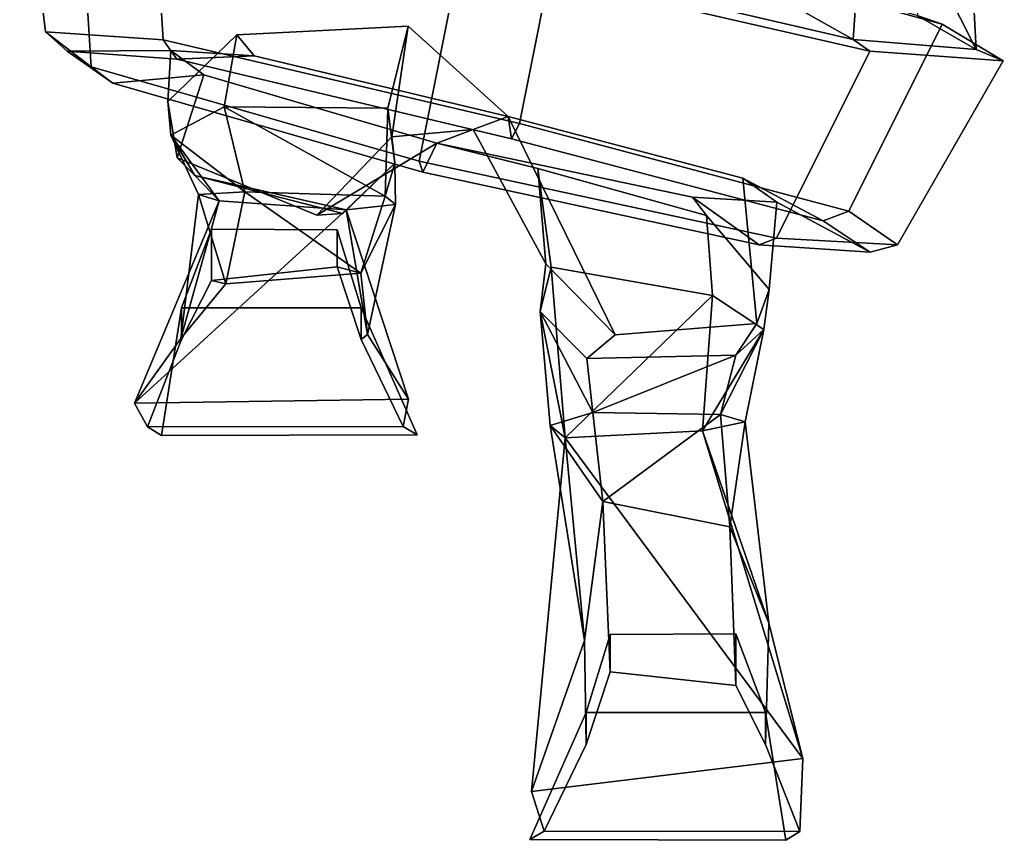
# Model space of a CAD drawing. Extents: x -202 to 294, y -149 to 403.
# Drawn here: x -121.2 to 137.2, y -148.9 to 66.6 of the extents above; entities that cross this region are included whole.
import ezdxf

# ---------------------------------------------------------------- set-up
doc = ezdxf.new("R2010")
doc.units = 0

msp = doc.modelspace()

# ---------------------------------------------------------------- linework, layer by layer
for points in [[(-86.922752, 117.487823, 96.36084), (-121.151566, 120.358429, 16.637512), (-114.373932, 63.381821, 12.303626), (-83.424713, 61.331299, 92.458008)], [(-114.373932, 63.381821, 12.303626), (-121.151566, 120.358429, 16.637512), (-105.90136, 110.35083, -77.07917), (-102.40332, 54.194305, -80.98201)], [(10.130086, 39.312866, 114.410332), (20.842171, 92.902954, 116.50695), (-86.922752, 117.487823, 96.36084), (-83.424713, 61.331299, 92.458008)], [(97.788254, 61.415009, -92.014633), (-3.174322, 84.850708, -109.13752), (-0.610459, 116.905579, -101.612526)], [(97.788254, 61.415009, -92.014633), (-0.610459, 116.905579, -101.612526), (101.526398, 115.279907, -68.924423)], [(130.076538, 58.74118, -16.30731), (101.526398, 115.279907, -68.924423), (126.967133, 118.134735, -0.876201)], [(114.583473, 67.730927, 61.472107), (130.076538, 58.74118, -16.30731), (126.967133, 118.134735, -0.876201)], [(130.076538, 58.74118, -16.30731), (97.788254, 61.415009, -92.014633), (101.526398, 115.279907, -68.924423)], [(-102.40332, 54.194305, -80.98201), (-105.90136, 110.35083, -77.07917), (-5.525905, 82.985611, -124.576759), (-16.250172, 29.392456, -126.671288)], [(20.842171, 92.902954, 116.50695), (121.188393, 65.449402, 69.008118), (114.583473, 67.730927, 61.472107), (19.732719, 93.554352, 104.302467)], [(10.130086, 39.312866, 114.410332), (96.641922, 16.30542, 68.79126), (121.188393, 65.449402, 69.008118), (20.842171, 92.902954, 116.50695)], [(77.663315, 9.168442, -104.64875), (-16.250172, 29.392456, -126.671288), (-5.525905, 82.985611, -124.576759), (102.209793, 58.312408, -104.431892)], [(102.209793, 58.312408, -104.431892), (-5.525905, 82.985611, -124.576759), (-3.174322, 84.850708, -109.13752), (97.788254, 61.415009, -92.014633)], [(137.246582, 55.745667, -17.324596), (130.076538, 58.74118, -16.30731), (114.583473, 67.730927, 61.472107), (121.188393, 65.449402, 69.008118)], [(-24.477547, 43.393341, 28.288105), (-19.07214, 64.848694, 57.506947), (-64.128929, 62.568878, 45.046577), (-67.441925, 43.686783, 28.578829)], [(7.137986, 41.17984, 81.28286), (-59.545521, 57.103012, 65.4739), (-64.128929, 62.568878, 45.046577), (-19.07214, 64.848694, 57.506947)], [(-24.477547, 43.393341, 28.288105), (-22.558964, 28.871582, 2.682936), (-23.344702, 35.850586, -0.102408), (-19.07214, 64.848694, 57.506947)], [(-2.05013, 37.724594, -2.684708), (7.137986, 41.17984, 81.28286), (-19.07214, 64.848694, 57.506947), (-23.344702, 35.850586, -0.102408)], [(121.188393, 65.449402, 69.008118), (96.641922, 16.30542, 68.79126), (109.420517, 7.421768, -17.110405), (137.246582, 55.745667, -17.324596)], [(-83.424713, 61.331299, 92.458008), (-114.373932, 63.381821, 12.303626), (-108.634521, 58.298615, 11.322067), (-79.886734, 56.225891, 83.286766)], [(-114.373932, 63.381821, 12.303626), (-102.40332, 54.194305, -80.98201), (-96.681961, 49.909958, -70.199974), (-108.634521, 58.298615, 11.322067)], [(-59.545521, 57.103012, 65.4739), (-81.441551, 58.514465, 8.184948), (-82.194763, 45.069916, 11.386732), (-64.128929, 62.568878, 45.046577)], [(-67.441925, 43.686783, 28.578829), (-64.128929, 62.568878, 45.046577), (-82.194763, 45.069916, 11.386732), (-81.477295, 36.275909, 15.432477)], [(10.130086, 39.312866, 114.410332), (-83.424713, 61.331299, 92.458008), (-79.886734, 56.225891, 83.286766), (8.089066, 35.303848, 102.023521)], [(102.209793, 58.312408, -104.431892), (97.788254, 61.415009, -92.014633), (130.076538, 58.74118, -16.30731), (137.246582, 55.745667, -17.324596)], [(-79.886734, 56.225891, 83.286766), (-108.634521, 58.298615, 11.322067), (-81.441551, 58.514465, 8.184948), (-59.545521, 57.103012, 65.4739)], [(-108.634521, 58.298615, 11.322067), (-96.681961, 49.909958, -70.199974), (-72.816803, 52.112274, -55.80854), (-81.441551, 58.514465, 8.184948)], [(-81.441551, 58.514465, 8.184948), (-72.816803, 52.112274, -55.80854), (-79.749359, 30.33078, -30.857294), (-82.194763, 45.069916, 11.386732)], [(8.089066, 35.303848, 102.023521), (-79.886734, 56.225891, 83.286766), (-59.545521, 57.103012, 65.4739), (7.137986, 41.17984, 81.28286)], [(109.420517, 7.421768, -17.110405), (77.663315, 9.168442, -104.64875), (102.209793, 58.312408, -104.431892), (137.246582, 55.745667, -17.324596)], [(-102.40332, 54.194305, -80.98201), (-16.250172, 29.392456, -126.671288), (-15.256295, 26.524719, -111.323051), (-96.681961, 49.909958, -70.199974)], [(-96.681961, 49.909958, -70.199974), (-15.256295, 26.524719, -111.323051), (-11.606446, 34.130905, -90.017143), (-72.816803, 52.112274, -55.80854)], [(-72.816803, 52.112274, -55.80854), (-11.606446, 34.130905, -90.017143), (-43.10358, 15.251617, -59.268238), (-79.749359, 30.33078, -30.857294)], [(-81.477295, 36.275909, 15.432477), (-82.194763, 45.069916, 11.386732), (-79.749359, 30.33078, -30.857294), (-75.11454, 25.686127, -3.213518)], [(-62.044712, 21.339508, 48.67561), (-67.441925, 43.686783, 28.578829), (-81.477295, 36.275909, 15.432477)], [(-25.122635, 20.203613, 48.906696), (-24.477547, 43.393341, 28.288105), (-67.441925, 43.686783, 28.578829)], [(-25.122635, 20.203613, 48.906696), (-67.441925, 43.686783, 28.578829), (-62.044712, 21.339508, 48.67561)], [(-25.122635, 20.203613, 48.906696), (-22.558964, 28.871582, 2.682936), (-24.477547, 43.393341, 28.288105)], [(17.069252, 2.449692, -9.013951), (35.257408, -16.195557, 45.041088), (7.137986, 41.17984, 81.28286), (-2.05013, 37.724594, -2.684708)], [(7.137986, 41.17984, 81.28286), (35.257408, -16.195557, 45.041088), (72.459801, -13.212112, 16.482512), (68.855019, 24.996307, 48.597801)], [(8.089066, 35.303848, 102.023521), (7.137986, 41.17984, 81.28286), (68.855019, 24.996307, 48.597801), (89.88562, 13.774109, 60.973034)], [(10.130086, 39.312866, 114.410332), (8.089066, 35.303848, 102.023521), (89.88562, 13.774109, 60.973034), (96.641922, 16.30542, 68.79126)], [(-62.044712, 21.339508, 48.67561), (-81.477295, 36.275909, 15.432477), (-74.134514, 20.666, 36.631668)], [(-74.134514, 20.666, 36.631668), (-81.477295, 36.275909, 15.432477), (-68.70636, 19.030243, 19.851221)], [(-68.70636, 19.030243, 19.851221), (-81.477295, 36.275909, 15.432477), (-75.11454, 25.686127, -3.213518)], [(-11.606446, 34.130905, -90.017143), (-2.05013, 37.724594, -2.684708), (-23.344702, 35.850586, -0.102408), (-43.10358, 15.251617, -59.268238)], [(17.069252, 2.449692, -9.013951), (-2.05013, 37.724594, -2.684708), (-11.606446, 34.130905, -90.017143), (14.986535, 27.481461, -65.962753)], [(-22.558964, 28.871582, 2.682936), (-36.281574, 15.700012, -20.623194), (-43.10358, 15.251617, -59.268238), (-23.344702, 35.850586, -0.102408)], [(73.090393, 7.458191, -92.51371), (55.583736, 20.005585, -72.684639), (-11.606446, 34.130905, -90.017143), (-15.256295, 26.524719, -111.323051)], [(55.583736, 20.005585, -72.684639), (59.283737, 15.177948, -55.669987), (14.986535, 27.481461, -65.962753), (-11.606446, 34.130905, -90.017143)], [(-75.11454, 25.686127, -3.213518), (-79.749359, 30.33078, -30.857294), (-43.10358, 15.251617, -59.268238), (-36.281574, 15.700012, -20.623194)], [(-35.371326, 16.650925, 4.561488), (-36.281574, 15.700012, -20.623194), (-22.558964, 28.871582, 2.682936)], [(-22.413527, 18.078217, 25.54598), (-35.371326, 16.650925, 4.561488), (-22.558964, 28.871582, 2.682936)], [(-25.122635, 20.203613, 48.906696), (-22.413527, 18.078217, 25.54598), (-22.558964, 28.871582, 2.682936)], [(77.663315, 9.168442, -104.64875), (73.090393, 7.458191, -92.51371), (-15.256295, 26.524719, -111.323051), (-16.250172, 29.392456, -126.671288)], [(15.577498, -10.046021, -16.222092), (17.069252, 2.449692, -9.013951), (14.986535, 27.481461, -65.962753), (18.440647, 1.606781, -41.672546)], [(60.848251, -5.879211, -43.677471), (18.440647, 1.606781, -41.672546), (14.986535, 27.481461, -65.962753), (59.283737, 15.177948, -55.669987)], [(-68.70636, 19.030243, 19.851221), (-75.11454, 25.686127, -3.213518), (-35.371326, 16.650925, 4.561488)], [(-35.371326, 16.650925, 4.561488), (-75.11454, 25.686127, -3.213518), (-36.281574, 15.700012, -20.623194)], [(68.855019, 24.996307, 48.597801), (72.459801, -13.212112, 16.482512), (75.773102, -4.263519, -22.170746), (77.770279, 18.703369, -12.740782)], [(89.88562, 13.774109, 60.973034), (68.855019, 24.996307, 48.597801), (77.770279, 18.703369, -12.740782), (102.292107, 5.556152, -16.400705)], [(-67.031616, -2.799515, 19.688976), (-62.044712, 21.339508, 48.67561), (-74.134514, 20.666, 36.631668)], [(-67.031616, -2.799515, 19.688976), (-31.521799, 0.031036, 24.708488), (-62.044712, 21.339508, 48.67561)], [(-31.521799, 0.031036, 24.708488), (-25.122635, 20.203613, 48.906696), (-62.044712, 21.339508, 48.67561)], [(-91.017738, -34.084473, -33.907524), (-78.851913, -17.115311, -1.632739), (-68.70636, 19.030243, 19.851221)], [(-91.017738, -34.084473, -33.907524), (-68.70636, 19.030243, 19.851221), (-35.371326, 16.650925, 4.561488)], [(-78.851913, -17.115311, -1.632739), (-67.031616, -2.799515, 19.688976), (-74.134514, 20.666, 36.631668)], [(-78.851913, -17.115311, -1.632739), (-74.134514, 20.666, 36.631668), (-68.70636, 19.030243, 19.851221)], [(-31.521799, 0.031036, 24.708488), (-22.413527, 18.078217, 25.54598), (-25.122635, 20.203613, 48.906696)], [(77.770279, 18.703369, -12.740782), (75.773102, -4.263519, -22.170746), (59.283737, 15.177948, -55.669987), (55.583736, 20.005585, -72.684639)], [(102.292107, 5.556152, -16.400705), (77.770279, 18.703369, -12.740782), (55.583736, 20.005585, -72.684639), (73.090393, 7.458191, -92.51371)], [(-19.030798, -33.089279, -48.086456), (-91.017738, -34.084473, -33.907524), (-35.371326, 16.650925, 4.561488)], [(-29.810055, -16.135132, -9.854741), (-35.371326, 16.650925, 4.561488), (-22.413527, 18.078217, 25.54598)], [(-19.030798, -33.089279, -48.086456), (-35.371326, 16.650925, 4.561488), (-29.810055, -16.135132, -9.854741)], [(-29.810055, -16.135132, -9.854741), (-22.413527, 18.078217, 25.54598), (-31.521799, 0.031036, 24.708488)], [(96.641922, 16.30542, 68.79126), (89.88562, 13.774109, 60.973034), (102.292107, 5.556152, -16.400705), (109.420517, 7.421768, -17.110405)], [(74.295998, -14.771439, -30.7411), (60.848251, -5.879211, -43.677471), (59.283737, 15.177948, -55.669987), (75.773102, -4.263519, -22.170746)], [(-31.473774, -9.061264, 102.617195), (-37.787899, 11.384949, 87.801697), (-70.777412, 11.570251, 87.801697), (-78.613716, -9.061264, 102.617195)], [(-78.613716, -9.061264, 102.617195), (-70.777412, 11.570251, 87.801697), (-70.777412, -1.951447, 35.947453), (-78.613716, -17.444763, 43.725594)], [(-37.787899, 11.384949, 87.801697), (-37.787899, 1.646545, 35.947453), (-70.777412, -1.951447, 35.947453), (-70.777412, 11.570251, 87.801697)], [(-31.473774, -9.061264, 102.617195), (-31.473774, -17.444763, 43.725594), (-37.787899, 1.646545, 35.947453), (-37.787899, 11.384949, 87.801697)], [(109.420517, 7.421768, -17.110405), (102.292107, 5.556152, -16.400705), (73.090393, 7.458191, -92.51371), (77.663315, 9.168442, -104.64875)], [(-31.521799, 0.031036, 24.708488), (-67.031616, -2.799515, 19.688976), (-70.777412, -1.951447, 35.947453), (-37.787899, 1.646545, 35.947453)], [(-29.810055, -16.135132, -9.854741), (-31.521799, 0.031036, 24.708488), (-37.787899, 1.646545, 35.947453), (-31.473774, -17.444763, 43.725594)], [(27.855743, -22.426361, 4.462162), (35.257408, -16.195557, 45.041088), (17.069252, 2.449692, -9.013951), (15.577498, -10.046021, -16.222092)], [(22.175619, -43.269623, -37.199722), (15.577498, -10.046021, -16.222092), (18.440647, 1.606781, -41.672546)], [(22.175619, -43.269623, -37.199722), (18.440647, 1.606781, -41.672546), (60.848251, -5.879211, -43.677471)], [(-78.851913, -17.115311, -1.632739), (-78.613716, -17.444763, 43.725594), (-70.777412, -1.951447, 35.947453), (-67.031616, -2.799515, 19.688976)], [(66.968063, -21.500763, -13.689914), (74.295998, -14.771439, -30.7411), (75.773102, -4.263519, -22.170746), (72.459801, -13.212112, 16.482512)], [(58.218002, -41.433075, -38.742207), (22.175619, -43.269623, -37.199722), (60.848251, -5.879211, -43.677471)], [(58.218002, -41.433075, -38.742207), (60.848251, -5.879211, -43.677471), (74.295998, -14.771439, -30.7411)], [(-83.890282, -42.64653, 102.617195), (-78.613716, -9.061264, 102.617195), (-78.613716, -17.444763, 43.725594), (-87.594154, -40.340225, 36.317848)], [(-16.70689, -42.461212, 102.617195), (-31.473774, -9.061264, 102.617195), (-78.613716, -9.061264, 102.617195), (-83.890282, -42.64653, 102.617195)], [(-16.70689, -42.461212, 102.617195), (-20.410763, -40.234329, 32.613968), (-31.473774, -17.444763, 43.725594), (-31.473774, -9.061264, 102.617195)], [(29.425529, -36.602203, 4.059108), (27.855743, -22.426361, 4.462162), (15.577498, -10.046021, -16.222092)], [(29.425529, -36.602203, 4.059108), (15.577498, -10.046021, -16.222092), (18.229727, -40.012886, -14.208063)], [(18.229727, -40.012886, -14.208063), (15.577498, -10.046021, -16.222092), (22.175619, -43.269623, -37.199722)], [(27.855743, -22.426361, 4.462162), (66.968063, -21.500763, -13.689914), (72.459801, -13.212112, 16.482512), (35.257408, -16.195557, 45.041088)], [(69.428169, -39.026787, -27.109798), (58.218002, -41.433075, -38.742207), (74.295998, -14.771439, -30.7411)], [(62.930443, -37.099258, -11.923965), (74.295998, -14.771439, -30.7411), (66.968063, -21.500763, -13.689914)], [(62.930443, -37.099258, -11.923965), (69.428169, -39.026787, -27.109798), (74.295998, -14.771439, -30.7411)], [(-91.017738, -34.084473, -33.907524), (-87.594154, -40.340225, 36.317848), (-78.613716, -17.444763, 43.725594), (-78.851913, -17.115311, -1.632739)], [(-19.030798, -33.089279, -48.086456), (-29.810055, -16.135132, -9.854741), (-31.473774, -17.444763, 43.725594), (-20.410763, -40.234329, 32.613968)], [(29.425529, -36.602203, 4.059108), (66.968063, -21.500763, -13.689914), (27.855743, -22.426361, 4.462162)], [(29.425529, -36.602203, 4.059108), (62.930443, -37.099258, -11.923965), (66.968063, -21.500763, -13.689914)], [(-91.017738, -34.084473, -33.907524), (-19.030798, -33.089279, -48.086456), (-20.410763, -40.234329, 32.613968), (-87.594154, -40.340225, 36.317848)], [(32.068615, -59.952179, 4.394405), (29.425529, -36.602203, 4.059108), (18.229727, -40.012886, -14.208063)], [(32.068615, -59.952179, 4.394405), (62.930443, -37.099258, -11.923965), (29.425529, -36.602203, 4.059108)], [(65.429047, -66.591766, -8.515647), (62.930443, -37.099258, -11.923965), (32.068615, -59.952179, 4.394405)], [(65.429047, -66.591766, -8.515647), (69.428169, -39.026787, -27.109798), (62.930443, -37.099258, -11.923965)], [(-83.890282, -42.64653, 102.617195), (-87.594154, -40.340225, 36.317848), (-20.410763, -40.234329, 32.613968), (-16.70689, -42.461212, 102.617195)], [(27.243502, -96.480209, -7.00951), (32.068615, -59.952179, 4.394405), (18.229727, -40.012886, -14.208063)], [(27.243502, -96.480209, -7.00951), (18.229727, -40.012886, -14.208063), (22.175619, -43.269623, -37.199722)], [(75.635139, -91.912094, -16.787405), (58.218002, -41.433075, -38.742207), (69.428169, -39.026787, -27.109798)], [(75.635139, -91.912094, -16.787405), (69.428169, -39.026787, -27.109798), (65.429047, -66.591766, -8.515647)], [(13.264387, -136.10675, -17.372869), (27.243502, -96.480209, -7.00951), (22.175619, -43.269623, -37.199722)], [(13.264387, -136.10675, -17.372869), (22.175619, -43.269623, -37.199722), (84.611816, -127.468704, -30.628496)], [(84.611816, -127.468704, -30.628496), (22.175619, -43.269623, -37.199722), (58.218002, -41.433075, -38.742207)], [(84.611816, -127.468704, -30.628496), (58.218002, -41.433075, -38.742207), (75.635139, -91.912094, -16.787405)], [(27.243502, -96.480209, -7.00951), (27.673773, -123.739342, 43.725594), (33.987896, -104.648033, 35.947453), (32.068615, -59.952179, 4.394405)], [(32.068615, -59.952179, 4.394405), (33.987896, -104.648033, 35.947453), (66.977409, -108.246025, 35.947453), (65.429047, -66.591766, -8.515647)], [(75.635139, -91.912094, -16.787405), (65.429047, -66.591766, -8.515647), (66.977409, -108.246025, 35.947453), (74.813721, -123.739342, 43.725594)], [(84.611816, -127.468704, -30.628496), (75.635139, -91.912094, -16.787405), (74.813721, -123.739342, 43.725594), (83.794151, -146.634796, 36.317848)], [(27.673773, -115.355835, 102.617195), (74.813721, -115.355835, 102.617195), (66.977409, -94.724319, 87.801697), (33.987896, -94.909622, 87.801697)], [(27.673773, -115.355835, 102.617195), (33.987896, -94.909622, 87.801697), (33.987896, -104.648033, 35.947453), (27.673773, -123.739342, 43.725594)], [(33.987896, -94.909622, 87.801697), (66.977409, -94.724319, 87.801697), (66.977409, -108.246025, 35.947453), (33.987896, -104.648033, 35.947453)], [(74.813721, -115.355835, 102.617195), (74.813721, -123.739342, 43.725594), (66.977409, -108.246025, 35.947453), (66.977409, -94.724319, 87.801697)], [(13.264387, -136.10675, -17.372869), (16.610764, -146.5289, 32.613968), (27.673773, -123.739342, 43.725594), (27.243502, -96.480209, -7.00951)], [(12.906889, -148.755783, 102.617195), (80.090286, -148.941101, 102.617195), (74.813721, -115.355835, 102.617195), (27.673773, -115.355835, 102.617195)], [(12.906889, -148.755783, 102.617195), (27.673773, -115.355835, 102.617195), (27.673773, -123.739342, 43.725594), (16.610764, -146.5289, 32.613968)], [(80.090286, -148.941101, 102.617195), (83.794151, -146.634796, 36.317848), (74.813721, -123.739342, 43.725594), (74.813721, -115.355835, 102.617195)], [(84.611816, -127.468704, -30.628496), (83.794151, -146.634796, 36.317848), (16.610764, -146.5289, 32.613968), (13.264387, -136.10675, -17.372869)], [(80.090286, -148.941101, 102.617195), (12.906889, -148.755783, 102.617195), (16.610764, -146.5289, 32.613968), (83.794151, -146.634796, 36.317848)]]:
    msp.add_3dface(points)

doc.saveas('drawing.dxf')
